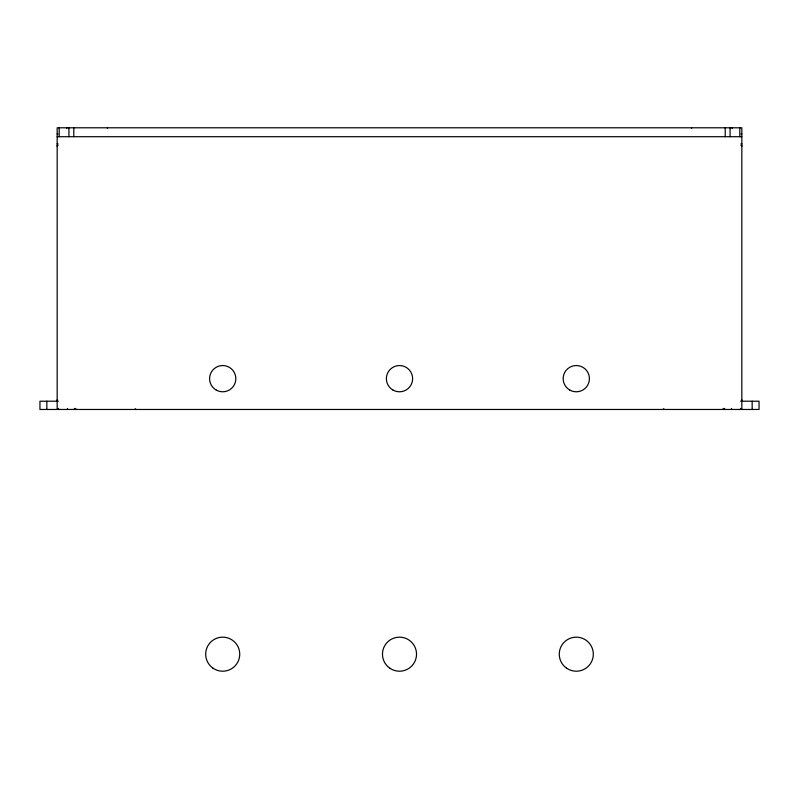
<?xml version="1.0" encoding="UTF-8"?>
<svg xmlns="http://www.w3.org/2000/svg" width="799" height="799" viewBox="0 0 799 799"><rect width="100%" height="100%" fill="white"/><g stroke="black" fill="none" stroke-linecap="round" stroke-linejoin="round"><path stroke-width="1.2" d="M57.168 133.952L57.937 133.952M741.063 133.952L741.832 133.952M57.168 136.709L741.832 136.709M57.188 143.6L57.918 143.6M741.082 143.6L741.812 143.6M57.188 144.979L57.967 144.979M741.033 144.979L741.812 144.979M58.007 401.208L39.95 401.208L39.95 409.468L759.05 409.468L759.05 401.208L740.993 401.208M752.159 401.208L752.159 409.468M741.832 409.468L741.832 127.79L57.178 127.79L57.168 409.468M740.453 408.439L740.453 409.468M739.814 127.79L739.814 136.709M732.184 127.79L732.184 128.349M731.494 408.439L731.494 409.468M730.076 127.79L730.076 136.709M725.202 127.79L725.202 136.709M724.613 408.439L724.613 409.468M723.235 408.439L723.235 409.468M691.544 127.79L691.544 128.349M107.456 127.79L107.456 128.349M75.765 408.439L75.765 409.468M74.387 408.439L74.387 409.468M73.798 127.79L73.798 136.709M68.924 127.79L68.924 136.709M67.506 408.439L67.506 409.468M66.816 127.79L66.816 128.349M59.186 127.79L59.186 136.709M58.547 408.439L58.547 409.468M46.841 401.208L46.841 409.468M663.839 408.728A1.378 1.378 0 0 1 662.621 409.468M741.832 399.83A1.378 1.378 0 0 1 741.082 401.048M57.918 401.048A1.378 1.378 0 0 1 57.168 399.83M136.379 409.468A1.378 1.378 0 0 1 135.161 408.728M57.168 146.357A1.378 1.378 0 0 1 57.918 145.128M741.082 145.128A1.378 1.378 0 0 1 741.832 146.357M569.727 390.032A13.124 13.124 0 0 0 589.412 378.666A13.124 13.124 0 0 0 569.727 367.3A13.124 13.124 0 0 0 569.727 390.032M392.938 390.032A13.124 13.124 0 0 0 412.624 378.666A13.124 13.124 0 0 0 392.938 367.3A13.124 13.124 0 0 0 392.938 390.032M216.149 390.032A13.124 13.124 0 0 0 235.835 378.666A13.124 13.124 0 0 0 216.149 367.3A13.124 13.124 0 0 0 216.149 390.032M566.481 668.104A17.029 17.029 0 0 0 593.248 655.709A17.029 17.029 0 0 0 569.138 638.731A17.029 17.029 0 0 0 566.481 668.104M389.692 668.104A17.029 17.029 0 0 0 416.459 655.709A17.029 17.029 0 0 0 392.349 638.731A17.029 17.029 0 0 0 389.692 668.104M212.904 668.104A17.029 17.029 0 0 0 239.67 655.709A17.029 17.029 0 0 0 215.55 638.731A17.029 17.029 0 0 0 212.904 668.104"/></g></svg>
